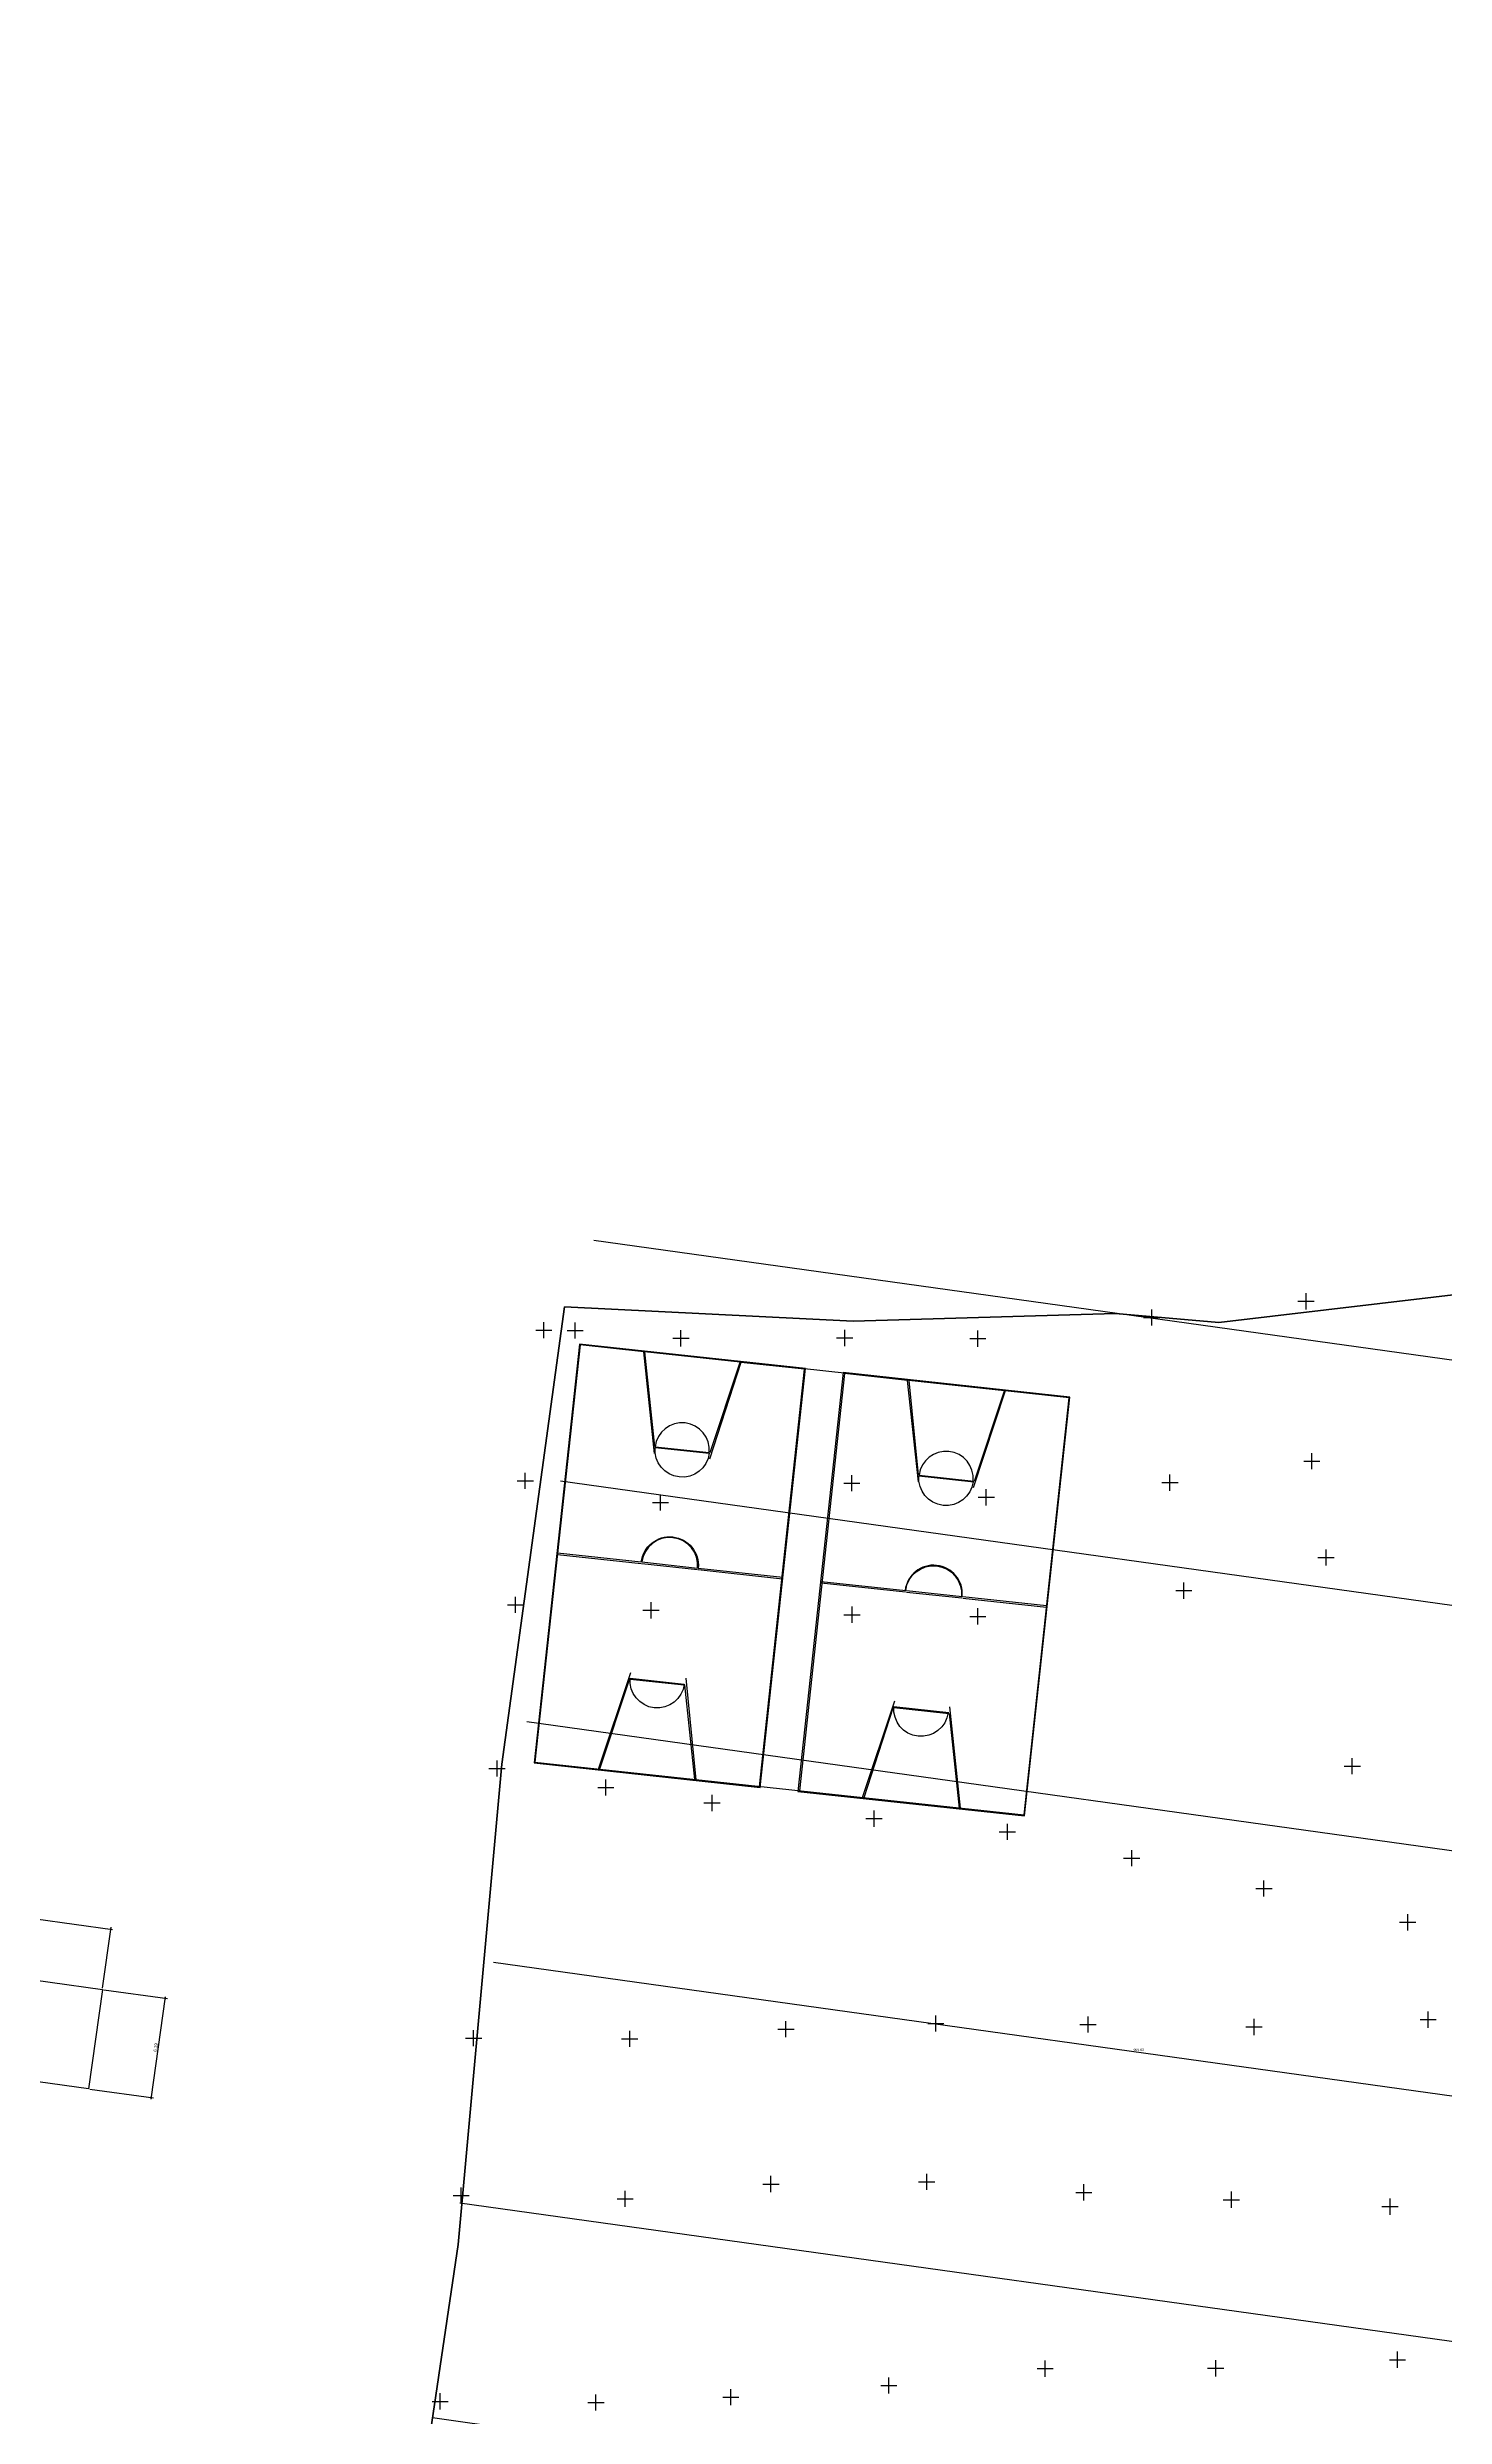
# Model space of a CAD drawing. Header units: metres. Extents: x -977055 to 805873, y -1033982 to 242021.
# Drawn here: x 767.8 to 854.2, y 1070.9 to 1217.1 of the extents above; entities that cross this region are included whole.
import ezdxf

# ---------------------------------------------------------------- set-up
doc = ezdxf.new("R2010")
doc.units = ezdxf.units.M
doc.header["$PDMODE"] = 32
doc.header["$PDSIZE"] = 1.5
for name, color, linetype in [('12-CONDICIONES EXISTENTES', 2, 'Continuous'), ('C-ROAD-PROF-TEXT', 11, 'Continuous'), ('V-NODE', 1, 'Continuous')]:
    doc.layers.add(name, color=color, linetype=linetype)
doc.layers.add('PDF2_area escolar', color=7, linetype='Continuous', true_color=0x989898)
doc.layers.add('PDF_Geometry', color=7, linetype='Continuous', true_color=0x797979)
doc.layers.get('PDF2_area escolar').off()
doc.styles.add('CITY2', font='stylu.ttf', dxfattribs={"height": 0.2})
doc.styles.get("Standard").update_dxf_attribs({"font": 'arial.ttf'})
doc.dimstyles.new('COTAS2', dxfattribs={"dimtxt": 0.02, "dimasz": 0.1, "dimexe": 0.15, "dimexo": 0.08, "dimgap": 0.05, "dimtad": 1, "dimzin": 0, "dimdsep": 46, "dimtxsty": 'CITY2', "dimblk": 'ARCHTICK', "dimcen": 1, "dimdle": 0.1, "dimclrd": 1, "dimclre": 1, "dimclrt": 2, "dimadec": 0, "dimazin": 0, "dimtfac": 1, "dimtofl": 0, "dimtmove": 0, "dimatfit": 3, "dimldrblk": 'ARCHTICK', "dimfxl": 0.18, "dimtolj": 1, "dimtzin": 0, "dimarcsym": 0})

# ---------------------------------------------------------------- blocks, each defined once
blk = doc.blocks.new('base')
at = {"layer": 'PDF_Geometry', "lineweight": 25, "extrusion": (-0.000787417, 0.063364, 0.99799), "elevation": 0.03}
for points in [[(-314.36, -197.29), (-299.6, -195.68), (-292.74, -194.19), (-282.66, -192.11), (-274.48, -190.36), (-258.04, -185.15), (-248.03, -180.61), (-240.54, -177.71), (-228.64, -174.04), (-222.73, -172.71), (-217.38, -171.04), (-209.93, -169.25), (-202.16, -164.76), (-196.2, -160.28), (-195.07, -159.82), (-178.09, -157.46), (-154.3, -156.61), (-136.67, -154.61), (-124.44, -153.16), (-118.07, -151.47), (-100.79, -146.65), (-80.95, -140.97), (-73.38, -139.33), (-61.69, -135.82), (-40.5, -131.6), (-37.73, -130.87), (-17.66, -129.44), (1.31, -127.46), (21.09, -124.93), (41.01, -122.83), (47.38, -123.46), (63.59, -123.19), (81.4, -124.31), (85.64, -96.07), (88.7, -66.39), (92.81, -40.78), (97.16, -22.39), (100.6, -1.56), (102.48, 8.32), (109.69, 37.36), (117.53, 76.62), (126.22, 115.64), (131.51, 149.59), (134.68, 173.97), (136.92, 195.59), (139.96, 229.68), (141.56, 250.68), (142.61, 271.37), (143.25, 283.21), (147.07, 312.94), (152.58, 355.63), (153.55, 396.04), (150.87, 418.02), (151.78, 438.64), (150.96, 458.03), (151.78, 438.64), (150.87, 418.02), (153.55, 396.04), (152.58, 355.63), (147.07, 312.94), (143.25, 283.21), (142.61, 271.37), (141.56, 250.68), (139.96, 229.68), (136.92, 195.59), (134.68, 173.97), (131.51, 149.59), (126.22, 115.64), (117.53, 76.62), (109.69, 37.36), (102.48, 8.32), (100.6, -1.56), (97.16, -22.39), (92.81, -40.78), (88.7, -66.39), (85.64, -96.07), (81.4, -124.31), (63.59, -123.19), (47.38, -123.46), (41.01, -122.83), (21.09, -124.93), (1.31, -127.46), (-17.66, -129.44), (-37.73, -130.87), (-40.5, -131.6), (-61.69, -135.82), (-73.38, -139.33), (-80.95, -140.97), (-100.79, -146.65), (-118.07, -151.47), (-124.44, -153.16), (-136.67, -154.61), (-154.3, -156.61), (-178.09, -157.46), (-195.07, -159.82), (-196.2, -160.28), (-202.16, -164.76), (-209.93, -169.25), (-217.38, -171.04), (-222.73, -172.71), (-228.64, -174.04), (-240.54, -177.71), (-248.03, -180.61), (-258.04, -185.15), (-274.48, -190.36), (-282.66, -192.11), (-292.74, -194.19), (-299.6, -195.68), (-314.36, -197.29), (-312.18, -178.45), (-309.15, -157.9), (-306.88, -132.9), (-305.82, -118), (-298.64, -78.8), (-291.06, -45.08), (-282.25, -15.12), (-275.64, 10.47), (-270.32, 33.9), (-263.82, 63.16), (-258.15, 86.41), (-284.42, 123.89)], [(83.59, -96.15), (53.42, -92.52), (50.32, -118.29), (80.52, -121.98), (83.64, -96.11)], [(75.97, -115.17), (76.55, -121.46), (80.48, -121.93), (83.59, -96.15), (79.66, -95.68), (77.6, -101.64)], [(72.53, -115.17), (70.61, -120.74), (76.51, -121.45), (75.96, -115.59)], [(74.21, -101.23), (73.67, -94.95), (69.74, -94.48), (66.63, -120.26), (70.57, -120.73), (72.58, -114.76)], [(59.69, -113.21), (60.28, -119.49), (64.17, -119.96), (67.27, -94.18), (63.39, -93.72), (61.32, -99.68)], [(56.22, -113.21), (54.29, -118.77), (60.19, -119.48), (59.69, -113.63)], [(57.94, -99.27), (57.35, -92.99), (53.42, -92.52), (50.32, -118.29), (54.25, -118.77), (56.31, -112.8)], [(82.04, -108.99), (76.88, -108.37)], [(76.83, -108.37), (73.4, -107.95)], [(73.36, -107.95), (68.15, -107.32)], [(90.41, -55.7), (23.54, -45.33), (22.42, -46.17), (14.04, -106.09)], [(65.77, -107.03), (60.56, -106.41)], [(60.51, -106.4), (57.09, -105.99)], [(57.04, -105.98), (51.88, -105.36)], [(57.03, -106.07), (51.86, -105.45)], [(77.69, -101.24), (79.61, -95.67), (73.72, -94.96), (74.26, -100.82)], [(77.64, -101.23), (74.31, -100.83)], [(61.42, -99.28), (63.3, -93.7), (57.4, -92.99), (57.95, -98.86)], [(61.37, -99.27), (57.99, -98.86)]]:
    blk.add_lwpolyline(points, dxfattribs=at)
for points in [[(83.64, -96.11), (69.7, -94.43), (66.58, -120.3), (80.52, -121.98)], [(67.37, -94.15), (53.38, -92.46), (50.27, -118.33), (64.25, -120.02)]]:
    blk.add_lwpolyline(points, close=True, dxfattribs=at)
for points in [[(75.92, -115.58), (72.58, -115.18, 0.985257)], [(75.92, -115.54), (72.58, -115.13, -0.985257)], [(76.82, -108.46), (73.39, -108.04, 0.985629)], [(77.64, -101.28), (74.3, -100.87, -0.985257)]]:
    blk.add_lwpolyline(points, format="xyb", close=True, dxfattribs=at)
for points in [[(56.31, -113.22, 0.985257), (59.64, -113.62), (56.26, -113.21)], [(56.31, -113.17, -0.985257), (59.65, -113.58), (56.27, -113.17)], [(82.03, -109.09), (76.87, -108.46, -0.986001), (73.35, -108.04), (68.14, -107.41)], [(65.76, -107.12), (60.55, -106.5, -0.985629), (57.12, -106.09)], [(60.5, -106.49), (57.07, -106.08, 0.986001), (60.59, -106.5)], [(58.03, -98.91, -0.985257), (61.37, -99.32), (57.99, -98.91)]]:
    blk.add_lwpolyline(points, format="xyb", dxfattribs=at)
blk = doc.blocks.new('_ArchTick')
at = {"color": 0, "linetype": 'ByBlock', "const_width": 0.15}
blk.add_lwpolyline([(-0.5, -0.5), (0.5, 0.5)], dxfattribs=at)
blk = doc.blocks.new('*D4724')
at = {"color": 1, "linetype": 'Continuous', "lineweight": -2, "transparency": 16777216}
for p, q in [((751.84, 1100.01), (752.37, 1103.79)), ((771.26, 1097.3), (771.79, 1101.08))]:
    blk.add_line(p, q, dxfattribs=at)
at = {"color": 1, "lineweight": -2, "transparency": 16777216}
blk.add_line((752.25, 1103.66), (771.87, 1100.92), dxfattribs=at)
at = {"layer": 'Defpoints', "color": 0, "transparency": 16777216}
for p in [(751.83, 1099.94, 1994.84), (771.77, 1100.93), (771.25, 1097.22, 1994.84)]:
    blk.add_point(p, dxfattribs=at)
at = {"color": 1, "lineweight": -2, "transparency": 16777216, "xscale": 0.1, "yscale": 0.1, "zscale": 0.1}
for p, rotation in [((752.35, 1103.64), 172.0547598265291), ((771.77, 1100.93), 352.0547598265291)]:
    blk.add_blockref('_ArchTick', p, dxfattribs=dict(at, rotation=rotation))
at = {"color": 2, "transparency": 16777216, "insert": (762.08, 1102.44), "char_height": 0.2, "attachment_point": 5, "rotation": 352.0548, "style": 'CITY2'}
blk.add_mtext('\\A1;19.61', dxfattribs=at)
blk = doc.blocks.new('*D4725')
at = {"color": 1, "linetype": 'Continuous', "lineweight": -2, "transparency": 16777216}
for p, q in [((771.33, 1097.21), (775.27, 1096.66)), ((770.47, 1091.08), (774.41, 1090.53))]:
    blk.add_line(p, q, dxfattribs=at)
at = {"color": 1, "lineweight": -2, "transparency": 16777216}
blk.add_line((775.13, 1096.78), (774.25, 1090.45), dxfattribs=at)
at = {"layer": 'Defpoints', "color": 0, "transparency": 16777216}
for p in [(771.25, 1097.22, 1994.84), (770.39, 1091.09, 1994.84), (774.26, 1090.55)]:
    blk.add_point(p, dxfattribs=at)
at = {"color": 1, "lineweight": -2, "transparency": 16777216, "xscale": 0.1, "yscale": 0.1, "zscale": 0.1}
for p, rotation in [((775.12, 1096.68), 82.05475982652912), ((774.26, 1090.55), 262.0547598265291)]:
    blk.add_blockref('_ArchTick', p, dxfattribs=dict(at, rotation=rotation))
at = {"color": 2, "transparency": 16777216, "insert": (774.54, 1093.64), "char_height": 0.2, "attachment_point": 5, "rotation": 82.0548, "style": 'CITY2'}
blk.add_mtext('\\A1;6.19', dxfattribs=at)
blk = doc.blocks.new('*U5100')
at = {"color": 0, "linetype": 'ByBlock', "lineweight": -2, "transparency": 16777216}
for p, q in [((-1, 0), (1, 0)), ((0, -1), (0, 1))]:
    blk.add_line(p, q, dxfattribs=at)
blk = doc.blocks.new('*U5112', base_point=(845.596, 1139.709, 992.478))
at = {"layer": 'V-NODE', "color": 2, "lineweight": -2, "xscale": 0.5, "yscale": 0.5, "zscale": 0.5}
blk.add_blockref('*U5100', (845.596, 1139.709, 992.478), dxfattribs=at)
blk = doc.blocks.new('*U5115', base_point=(836.061, 1138.713, 991.308))
at = {"layer": 'V-NODE', "color": 2, "lineweight": -2, "xscale": 0.5, "yscale": 0.5, "zscale": 0.5}
blk.add_blockref('*U5100', (836.061, 1138.713, 991.308), dxfattribs=at)
blk = doc.blocks.new('*U5118', base_point=(825.32, 1137.405, 990.485))
at = {"layer": 'V-NODE', "color": 2, "lineweight": -2, "xscale": 0.5, "yscale": 0.5, "zscale": 0.5}
blk.add_blockref('*U5100', (825.32, 1137.405, 990.485), dxfattribs=at)
blk = doc.blocks.new('*U5121', base_point=(817.098, 1137.446, 989.402))
at = {"layer": 'V-NODE', "color": 2, "lineweight": -2, "xscale": 0.5, "yscale": 0.5, "zscale": 0.5}
blk.add_blockref('*U5100', (817.098, 1137.446, 989.402), dxfattribs=at)
blk = doc.blocks.new('*U5124', base_point=(806.986, 1137.43, 989.15))
at = {"layer": 'V-NODE', "color": 2, "lineweight": -2, "xscale": 0.5, "yscale": 0.5, "zscale": 0.5}
blk.add_blockref('*U5100', (806.986, 1137.43, 989.15), dxfattribs=at)
blk = doc.blocks.new('*U5127', base_point=(800.453, 1137.909, 989.197))
at = {"layer": 'V-NODE', "color": 2, "lineweight": -2, "xscale": 0.5, "yscale": 0.5, "zscale": 0.5}
blk.add_blockref('*U5100', (800.453, 1137.909, 989.197), dxfattribs=at)
blk = doc.blocks.new('*U5130', base_point=(798.514, 1137.928, 988.776))
at = {"layer": 'V-NODE', "color": 2, "lineweight": -2, "xscale": 0.5, "yscale": 0.5, "zscale": 0.5}
blk.add_blockref('*U5100', (798.514, 1137.928, 988.776), dxfattribs=at)
blk = doc.blocks.new('*U5133', base_point=(797.37, 1128.625, 990.105))
at = {"layer": 'V-NODE', "color": 2, "lineweight": -2, "xscale": 0.5, "yscale": 0.5, "zscale": 0.5}
blk.add_blockref('*U5100', (797.37, 1128.625, 990.105), dxfattribs=at)
blk = doc.blocks.new('*U5136', base_point=(805.716, 1127.293, 990.865))
at = {"layer": 'V-NODE', "color": 2, "lineweight": -2, "xscale": 0.5, "yscale": 0.5, "zscale": 0.5}
blk.add_blockref('*U5100', (805.716, 1127.293, 990.865), dxfattribs=at)
blk = doc.blocks.new('*U5139', base_point=(817.534, 1128.479, 990.959))
at = {"layer": 'V-NODE', "color": 2, "lineweight": -2, "xscale": 0.5, "yscale": 0.5, "zscale": 0.5}
blk.add_blockref('*U5100', (817.534, 1128.479, 990.959), dxfattribs=at)
blk = doc.blocks.new('*U5142', base_point=(825.842, 1127.61, 991.548))
at = {"layer": 'V-NODE', "color": 2, "lineweight": -2, "xscale": 0.5, "yscale": 0.5, "zscale": 0.5}
blk.add_blockref('*U5100', (825.842, 1127.61, 991.548), dxfattribs=at)
blk = doc.blocks.new('*U5145', base_point=(837.19, 1128.519, 992.362))
at = {"layer": 'V-NODE', "color": 2, "lineweight": -2, "xscale": 0.5, "yscale": 0.5, "zscale": 0.5}
blk.add_blockref('*U5100', (837.19, 1128.519, 992.362), dxfattribs=at)
blk = doc.blocks.new('*U5148', base_point=(845.948, 1129.845, 993.042))
at = {"layer": 'V-NODE', "color": 2, "lineweight": -2, "xscale": 0.5, "yscale": 0.5, "zscale": 0.5}
blk.add_blockref('*U5100', (845.948, 1129.845, 993.042), dxfattribs=at)
blk = doc.blocks.new('*U5166', base_point=(846.827, 1123.895, 993.544))
at = {"layer": 'V-NODE', "color": 2, "lineweight": -2, "xscale": 0.5, "yscale": 0.5, "zscale": 0.5}
blk.add_blockref('*U5100', (846.827, 1123.895, 993.544), dxfattribs=at)
blk = doc.blocks.new('*U5169', base_point=(838.042, 1121.847, 993.064))
at = {"layer": 'V-NODE', "color": 2, "lineweight": -2, "xscale": 0.5, "yscale": 0.5, "zscale": 0.5}
blk.add_blockref('*U5100', (838.042, 1121.847, 993.064), dxfattribs=at)
blk = doc.blocks.new('*U5172', base_point=(825.322, 1120.256, 992.47))
at = {"layer": 'V-NODE', "color": 2, "lineweight": -2, "xscale": 0.5, "yscale": 0.5, "zscale": 0.5}
blk.add_blockref('*U5100', (825.322, 1120.256, 992.47), dxfattribs=at)
blk = doc.blocks.new('*U5175', base_point=(817.551, 1120.361, 991.963))
at = {"layer": 'V-NODE', "color": 2, "lineweight": -2, "xscale": 0.5, "yscale": 0.5, "zscale": 0.5}
blk.add_blockref('*U5100', (817.551, 1120.361, 991.963), dxfattribs=at)
blk = doc.blocks.new('*U5178', base_point=(805.138, 1120.636, 991.477))
at = {"layer": 'V-NODE', "color": 2, "lineweight": -2, "xscale": 0.5, "yscale": 0.5, "zscale": 0.5}
blk.add_blockref('*U5100', (805.138, 1120.636, 991.477), dxfattribs=at)
blk = doc.blocks.new('*U5181', base_point=(796.768, 1120.972, 991.076))
at = {"layer": 'V-NODE', "color": 2, "lineweight": -2, "xscale": 0.5, "yscale": 0.5, "zscale": 0.5}
blk.add_blockref('*U5100', (796.768, 1120.972, 991.076), dxfattribs=at)
blk = doc.blocks.new('*U5184', base_point=(795.624, 1110.869, 992.081))
at = {"layer": 'V-NODE', "color": 2, "lineweight": -2, "xscale": 0.5, "yscale": 0.5, "zscale": 0.5}
blk.add_blockref('*U5100', (795.624, 1110.869, 992.081), dxfattribs=at)
blk = doc.blocks.new('*U5187', base_point=(802.346, 1109.695, 992.741))
at = {"layer": 'V-NODE', "color": 2, "lineweight": -2, "xscale": 0.5, "yscale": 0.5, "zscale": 0.5}
blk.add_blockref('*U5100', (802.346, 1109.695, 992.741), dxfattribs=at)
blk = doc.blocks.new('*U5190', base_point=(808.904, 1108.744, 993.068))
at = {"layer": 'V-NODE', "color": 2, "lineweight": -2, "xscale": 0.5, "yscale": 0.5, "zscale": 0.5}
blk.add_blockref('*U5100', (808.904, 1108.744, 993.068), dxfattribs=at)
blk = doc.blocks.new('*U5193', base_point=(818.913, 1107.771, 993.698))
at = {"layer": 'V-NODE', "color": 2, "lineweight": -2, "xscale": 0.5, "yscale": 0.5, "zscale": 0.5}
blk.add_blockref('*U5100', (818.913, 1107.771, 993.698), dxfattribs=at)
blk = doc.blocks.new('*U5196', base_point=(827.145, 1106.959, 994.118))
at = {"layer": 'V-NODE', "color": 2, "lineweight": -2, "xscale": 0.5, "yscale": 0.5, "zscale": 0.5}
blk.add_blockref('*U5100', (827.145, 1106.959, 994.118), dxfattribs=at)
blk = doc.blocks.new('*U5199', base_point=(834.825, 1105.331, 994.52))
at = {"layer": 'V-NODE', "color": 2, "lineweight": -2, "xscale": 0.5, "yscale": 0.5, "zscale": 0.5}
blk.add_blockref('*U5100', (834.825, 1105.331, 994.52), dxfattribs=at)
blk = doc.blocks.new('*U5202', base_point=(842.996, 1103.456, 994.919))
at = {"layer": 'V-NODE', "color": 2, "lineweight": -2, "xscale": 0.5, "yscale": 0.5, "zscale": 0.5}
blk.add_blockref('*U5100', (842.996, 1103.456, 994.919), dxfattribs=at)
blk = doc.blocks.new('*U5205', base_point=(851.875, 1101.371, 995.393))
at = {"layer": 'V-NODE', "color": 2, "lineweight": -2, "xscale": 0.5, "yscale": 0.5, "zscale": 0.5}
blk.add_blockref('*U5100', (851.875, 1101.371, 995.393), dxfattribs=at)
blk = doc.blocks.new('*U5220', base_point=(848.447, 1111.012, 994.644))
at = {"layer": 'V-NODE', "color": 2, "lineweight": -2, "xscale": 0.5, "yscale": 0.5, "zscale": 0.5}
blk.add_blockref('*U5100', (848.447, 1111.012, 994.644), dxfattribs=at)
blk = doc.blocks.new('*U5226', base_point=(853.136, 1095.368, 995.793))
at = {"layer": 'V-NODE', "color": 2, "lineweight": -2, "xscale": 0.5, "yscale": 0.5, "zscale": 0.5}
blk.add_blockref('*U5100', (853.136, 1095.368, 995.793), dxfattribs=at)
blk = doc.blocks.new('*U5229', base_point=(842.383, 1094.912, 995.538))
at = {"layer": 'V-NODE', "color": 2, "lineweight": -2, "xscale": 0.5, "yscale": 0.5, "zscale": 0.5}
blk.add_blockref('*U5100', (842.383, 1094.912, 995.538), dxfattribs=at)
blk = doc.blocks.new('*U5232', base_point=(832.131, 1095.06, 995.164))
at = {"layer": 'V-NODE', "color": 2, "lineweight": -2, "xscale": 0.5, "yscale": 0.5, "zscale": 0.5}
blk.add_blockref('*U5100', (832.131, 1095.06, 995.164), dxfattribs=at)
blk = doc.blocks.new('*U5235', base_point=(822.727, 1095.129, 994.945))
at = {"layer": 'V-NODE', "color": 2, "lineweight": -2, "xscale": 0.5, "yscale": 0.5, "zscale": 0.5}
blk.add_blockref('*U5100', (822.727, 1095.129, 994.945), dxfattribs=at)
blk = doc.blocks.new('*U5238', base_point=(813.468, 1094.772, 994.694))
at = {"layer": 'V-NODE', "color": 2, "lineweight": -2, "xscale": 0.5, "yscale": 0.5, "zscale": 0.5}
blk.add_blockref('*U5100', (813.468, 1094.772, 994.694), dxfattribs=at)
blk = doc.blocks.new('*U5241', base_point=(803.817, 1094.182, 994.389))
at = {"layer": 'V-NODE', "color": 2, "lineweight": -2, "xscale": 0.5, "yscale": 0.5, "zscale": 0.5}
blk.add_blockref('*U5100', (803.817, 1094.182, 994.389), dxfattribs=at)
blk = doc.blocks.new('*U5244', base_point=(794.176, 1094.216, 993.794))
at = {"layer": 'V-NODE', "color": 2, "lineweight": -2, "xscale": 0.5, "yscale": 0.5, "zscale": 0.5}
blk.add_blockref('*U5100', (794.176, 1094.216, 993.794), dxfattribs=at)
blk = doc.blocks.new('*U5247', base_point=(793.41, 1084.508, 994.51))
at = {"layer": 'V-NODE', "color": 2, "lineweight": -2, "xscale": 0.5, "yscale": 0.5, "zscale": 0.5}
blk.add_blockref('*U5100', (793.41, 1084.508, 994.51), dxfattribs=at)
blk = doc.blocks.new('*U5250', base_point=(803.537, 1084.298, 995.331))
at = {"layer": 'V-NODE', "color": 2, "lineweight": -2, "xscale": 0.5, "yscale": 0.5, "zscale": 0.5}
blk.add_blockref('*U5100', (803.537, 1084.298, 995.331), dxfattribs=at)
blk = doc.blocks.new('*U5253', base_point=(812.545, 1085.213, 995.411))
at = {"layer": 'V-NODE', "color": 2, "lineweight": -2, "xscale": 0.5, "yscale": 0.5, "zscale": 0.5}
blk.add_blockref('*U5100', (812.545, 1085.213, 995.411), dxfattribs=at)
blk = doc.blocks.new('*U5256', base_point=(822.166, 1085.348, 995.573))
at = {"layer": 'V-NODE', "color": 2, "lineweight": -2, "xscale": 0.5, "yscale": 0.5, "zscale": 0.5}
blk.add_blockref('*U5100', (822.166, 1085.348, 995.573), dxfattribs=at)
blk = doc.blocks.new('*U5259', base_point=(831.87, 1084.7, 995.86))
at = {"layer": 'V-NODE', "color": 2, "lineweight": -2, "xscale": 0.5, "yscale": 0.5, "zscale": 0.5}
blk.add_blockref('*U5100', (831.87, 1084.7, 995.86), dxfattribs=at)
blk = doc.blocks.new('*U5262', base_point=(840.979, 1084.245, 996.078))
at = {"layer": 'V-NODE', "color": 2, "lineweight": -2, "xscale": 0.5, "yscale": 0.5, "zscale": 0.5}
blk.add_blockref('*U5100', (840.979, 1084.245, 996.078), dxfattribs=at)
blk = doc.blocks.new('*U5265', base_point=(850.782, 1083.82, 996.206))
at = {"layer": 'V-NODE', "color": 2, "lineweight": -2, "xscale": 0.5, "yscale": 0.5, "zscale": 0.5}
blk.add_blockref('*U5100', (850.782, 1083.82, 996.206), dxfattribs=at)
blk = doc.blocks.new('*U5274', base_point=(851.244, 1074.367, 996.776))
at = {"layer": 'V-NODE', "color": 2, "lineweight": -2, "xscale": 0.5, "yscale": 0.5, "zscale": 0.5}
blk.add_blockref('*U5100', (851.244, 1074.367, 996.776), dxfattribs=at)
blk = doc.blocks.new('*U5277', base_point=(840.013, 1073.838, 996.66))
at = {"layer": 'V-NODE', "color": 2, "lineweight": -2, "xscale": 0.5, "yscale": 0.5, "zscale": 0.5}
blk.add_blockref('*U5100', (840.013, 1073.838, 996.66), dxfattribs=at)
blk = doc.blocks.new('*U5280', base_point=(829.478, 1073.822, 996.502))
at = {"layer": 'V-NODE', "color": 2, "lineweight": -2, "xscale": 0.5, "yscale": 0.5, "zscale": 0.5}
blk.add_blockref('*U5100', (829.478, 1073.822, 996.502), dxfattribs=at)
blk = doc.blocks.new('*U5283', base_point=(819.823, 1072.778, 996.258))
at = {"layer": 'V-NODE', "color": 2, "lineweight": -2, "xscale": 0.5, "yscale": 0.5, "zscale": 0.5}
blk.add_blockref('*U5100', (819.823, 1072.778, 996.258), dxfattribs=at)
blk = doc.blocks.new('*U5286', base_point=(810.068, 1072.055, 996.186))
at = {"layer": 'V-NODE', "color": 2, "lineweight": -2, "xscale": 0.5, "yscale": 0.5, "zscale": 0.5}
blk.add_blockref('*U5100', (810.068, 1072.055, 996.186), dxfattribs=at)
blk = doc.blocks.new('*U5289', base_point=(801.733, 1071.731, 996.075))
at = {"layer": 'V-NODE', "color": 2, "lineweight": -2, "xscale": 0.5, "yscale": 0.5, "zscale": 0.5}
blk.add_blockref('*U5100', (801.733, 1071.731, 996.075), dxfattribs=at)
blk = doc.blocks.new('*U5292', base_point=(792.115, 1071.796, 995.684))
at = {"layer": 'V-NODE', "color": 2, "lineweight": -2, "xscale": 0.5, "yscale": 0.5, "zscale": 0.5}
blk.add_blockref('*U5100', (792.115, 1071.796, 995.684), dxfattribs=at)

msp = doc.modelspace()

# ---------------------------------------------------------------- linework, layer by layer
at = {"color": 1, "elevation": 1994.838}
msp.add_lwpolyline([(751.82919, 1099.93508), (771.24948, 1097.22466), (770.39319, 1091.08923), (750.97379, 1093.79437), (751.82919, 1099.93508)], dxfattribs=at)
at = {"layer": '12-CONDICIONES EXISTENTES', "color": 1, "linetype": 'Continuous', "elevation": 997.203}
for points in [[(801.6119, 1143.47861), (870.68765, 1133.8563)], [(799.54237, 1128.62206), (868.61812, 1118.99975)], [(797.47284, 1113.76551), (866.54859, 1104.1432)], [(795.40331, 1098.90896), (864.47906, 1089.28665)], [(793.33378, 1084.05241), (862.40953, 1074.4301)]]:
    msp.add_lwpolyline(points, dxfattribs=at)

# ---------------------------------------------------------------- block references
at = {"layer": 'PDF2_area escolar'}
msp.add_blockref('base', (882.736, 1016.336, 999.038), dxfattribs=at)
at = {"layer": 'V-NODE'}
for name, p in [('*U5112', (845.596, 1139.709, 992.478)), ('*U5130', (798.514, 1137.928, 988.776)), ('*U5127', (800.453, 1137.909, 989.197)), ('*U5121', (817.098, 1137.446, 989.402)), ('*U5115', (836.061, 1138.713, 991.308)), ('*U5124', (806.986, 1137.43, 989.15)), ('*U5118', (825.32, 1137.405, 990.485)), ('*U5148', (845.948, 1129.845, 993.042)), ('*U5133', (797.37, 1128.625, 990.105)), ('*U5136', (805.716, 1127.293, 990.865)), ('*U5139', (817.534, 1128.479, 990.959)), ('*U5142', (825.842, 1127.61, 991.548)), ('*U5145', (837.19, 1128.519, 992.362)), ('*U5166', (846.827, 1123.895, 993.544)), ('*U5169', (838.042, 1121.847, 993.064)), ('*U5181', (796.768, 1120.972, 991.076)), ('*U5178', (805.138, 1120.636, 991.477)), ('*U5175', (817.551, 1120.361, 991.963)), ('*U5172', (825.322, 1120.256, 992.47)), ('*U5184', (795.624, 1110.869, 992.081)), ('*U5187', (802.346, 1109.695, 992.741)), ('*U5220', (848.447, 1111.012, 994.644)), ('*U5190', (808.904, 1108.744, 993.068)), ('*U5193', (818.913, 1107.771, 993.698)), ('*U5196', (827.145, 1106.959, 994.118)), ('*U5199', (834.825, 1105.331, 994.52)), ('*U5202', (842.996, 1103.456, 994.919)), ('*U5205', (851.875, 1101.371, 995.393)), ('*U5235', (822.727, 1095.129, 994.945)), ('*U5232', (832.131, 1095.06, 995.164)), ('*U5226', (853.136, 1095.368, 995.793)), ('*U5244', (794.176, 1094.216, 993.794)), ('*U5241', (803.817, 1094.182, 994.389)), ('*U5238', (813.468, 1094.772, 994.694)), ('*U5229', (842.383, 1094.912, 995.538)), ('*U5253', (812.545, 1085.213, 995.411)), ('*U5256', (822.166, 1085.348, 995.573)), ('*U5247', (793.41, 1084.508, 994.51)), ('*U5250', (803.537, 1084.298, 995.331)), ('*U5259', (831.87, 1084.7, 995.856)), ('*U5262', (840.979, 1084.245, 996.078)), ('*U5265', (850.782, 1083.82, 996.206)), ('*U5280', (829.478, 1073.822, 996.502)), ('*U5277', (840.013, 1073.838, 996.66)), ('*U5274', (851.244, 1074.367, 996.776)), ('*U5292', (792.115, 1071.796, 995.684)), ('*U5289', (801.733, 1071.731, 996.075)), ('*U5286', (810.068, 1072.055, 996.186)), ('*U5283', (819.823, 1072.778, 996.258))]:
    msp.add_blockref(name, p, dxfattribs=at)

# ---------------------------------------------------------------- texts
at = {"layer": 'C-ROAD-PROF-TEXT', "color": 11, "linetype": 'Continuous', "lineweight": -3, "insert": (835.25971, 1093.40362, 1994.08), "char_height": 0.15, "attachment_point": 8, "rotation": 0.5711077}
msp.add_mtext('{\\C2;996,60}', dxfattribs=at)

# ---------------------------------------------------------------- dimensions: what is measured, and where the dimension line sits
at = {"color": 1}
for p1, p2, distance, picture, middle in [((751.82919, 1099.93508, 1994.838), (771.24948, 1097.22466, 1994.838), 3.74248, '*D4724', (762.0779, 1102.43868)), ((771.24948, 1097.22466, 1994.838), (770.39319, 1091.08923, 1994.838), 3.90777, '*D4725', (774.53934, 1093.63804))]:
    dim = msp.add_aligned_dim(p1=p1, p2=p2, distance=distance, dimstyle='COTAS2', dxfattribs=at)
    dim.commit()
    dim.dimension.update_dxf_attribs({"geometry": picture, "text_midpoint": middle})

doc.saveas('drawing.dxf')
